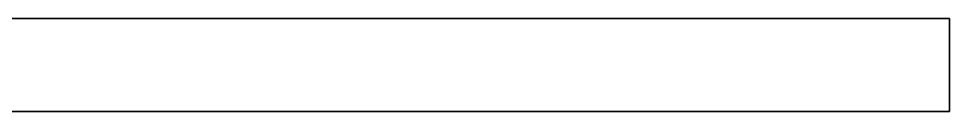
# Model space of a CAD drawing. Header units: millimetres. Extents: x -25371 to 2282244, y -90657 to 147824.
# Drawn here: x 2247540.4 to 2247740.2, y 2227.3 to 2247.3 of the extents above; entities that cross this region are included whole.
import ezdxf

# ---------------------------------------------------------------- set-up
doc = ezdxf.new("R2010")
doc.units = ezdxf.units.MM
doc.layers.add('A-GLAZ-CURT', color=7, linetype='Continuous', lineweight=35)

# ---------------------------------------------------------------- blocks, each defined once
blk = doc.blocks.new('DPA_CP_Entrance Canopy Lower - Depth 4200-5686501-VS01 - ELEVATION 1')
at = {"layer": 'A-GLAZ-CURT', "color": 7}
for p, q in [((33427.75, 106820), (33707.75, 106820)), ((33707.75, 106820), (33427.75, 106820)), ((33707.75, 106820), (33707.75, 106800)), ((33707.75, 106800), (33707.75, 106820)), ((33707.75, 106800), (33457.75, 106800)), ((33457.75, 106800), (33707.75, 106800))]:
    blk.add_line(p, q, dxfattribs=at)
blk = doc.blocks.new('DPA_CP_Entrance Canopy Lower - Depth 4200-V89-VS01 - ELEVATION 1')
at = {"layer": 'A-GLAZ-CURT', "color": 7}
for p, q in [((33427.75, 106820), (33707.75, 106820)), ((33707.75, 106820), (33427.75, 106820)), ((33707.75, 106820), (33707.75, 106800)), ((33707.75, 106800), (33707.75, 106820)), ((33707.75, 106800), (33457.75, 106800)), ((33457.75, 106800), (33707.75, 106800))]:
    blk.add_line(p, q, dxfattribs=at)
blk = doc.blocks.new('DPA_CP_Entrance Canopy Lower - Depth 4200-V90-VS01 - ELEVATION 1')
at = {"layer": 'A-GLAZ-CURT', "color": 7}
for p, q in [((33427.75, 106820), (33707.75, 106820)), ((33707.75, 106820), (33427.75, 106820)), ((33707.75, 106820), (33707.75, 106800)), ((33707.75, 106800), (33707.75, 106820)), ((33707.75, 106800), (33457.75, 106800)), ((33457.75, 106800), (33707.75, 106800))]:
    blk.add_line(p, q, dxfattribs=at)
blk = doc.blocks.new('DPA_CP_Entrance Canopy Lower - Depth 4200-V91-VS01 - ELEVATION 1')
at = {"layer": 'A-GLAZ-CURT', "color": 7}
for p, q in [((33427.75, 106820), (33707.75, 106820)), ((33707.75, 106820), (33427.75, 106820)), ((33707.75, 106820), (33707.75, 106800)), ((33707.75, 106800), (33707.75, 106820)), ((33707.75, 106800), (33457.75, 106800)), ((33457.75, 106800), (33707.75, 106800))]:
    blk.add_line(p, q, dxfattribs=at)
blk = doc.blocks.new('DPA_CP_Entrance Canopy Lower - Depth 4200-5686556-VS01 - ELEVATION 1')
at = {"layer": 'A-GLAZ-CURT', "color": 7}
for p, q in [((33427.75, 106820), (33707.75, 106820)), ((33707.75, 106820), (33427.75, 106820)), ((33707.75, 106820), (33707.75, 106800)), ((33707.75, 106800), (33707.75, 106820)), ((33707.75, 106800), (33457.75, 106800)), ((33457.75, 106800), (33707.75, 106800))]:
    blk.add_line(p, q, dxfattribs=at)

msp = doc.modelspace()

# ---------------------------------------------------------------- block references
at = {"layer": 'A-GLAZ-CURT', "color": 7}
for name in ['DPA_CP_Entrance Canopy Lower - Depth 4200-5686501-VS01 - ELEVATION 1', 'DPA_CP_Entrance Canopy Lower - Depth 4200-V89-VS01 - ELEVATION 1', 'DPA_CP_Entrance Canopy Lower - Depth 4200-V89-VS01 - ELEVATION 1', 'DPA_CP_Entrance Canopy Lower - Depth 4200-V90-VS01 - ELEVATION 1', 'DPA_CP_Entrance Canopy Lower - Depth 4200-V91-VS01 - ELEVATION 1', 'DPA_CP_Entrance Canopy Lower - Depth 4200-V91-VS01 - ELEVATION 1', 'DPA_CP_Entrance Canopy Lower - Depth 4200-5686556-VS01 - ELEVATION 1']:
    msp.add_blockref(name, (2214032.412, -104572.744), dxfattribs=at)

doc.saveas('drawing.dxf')
